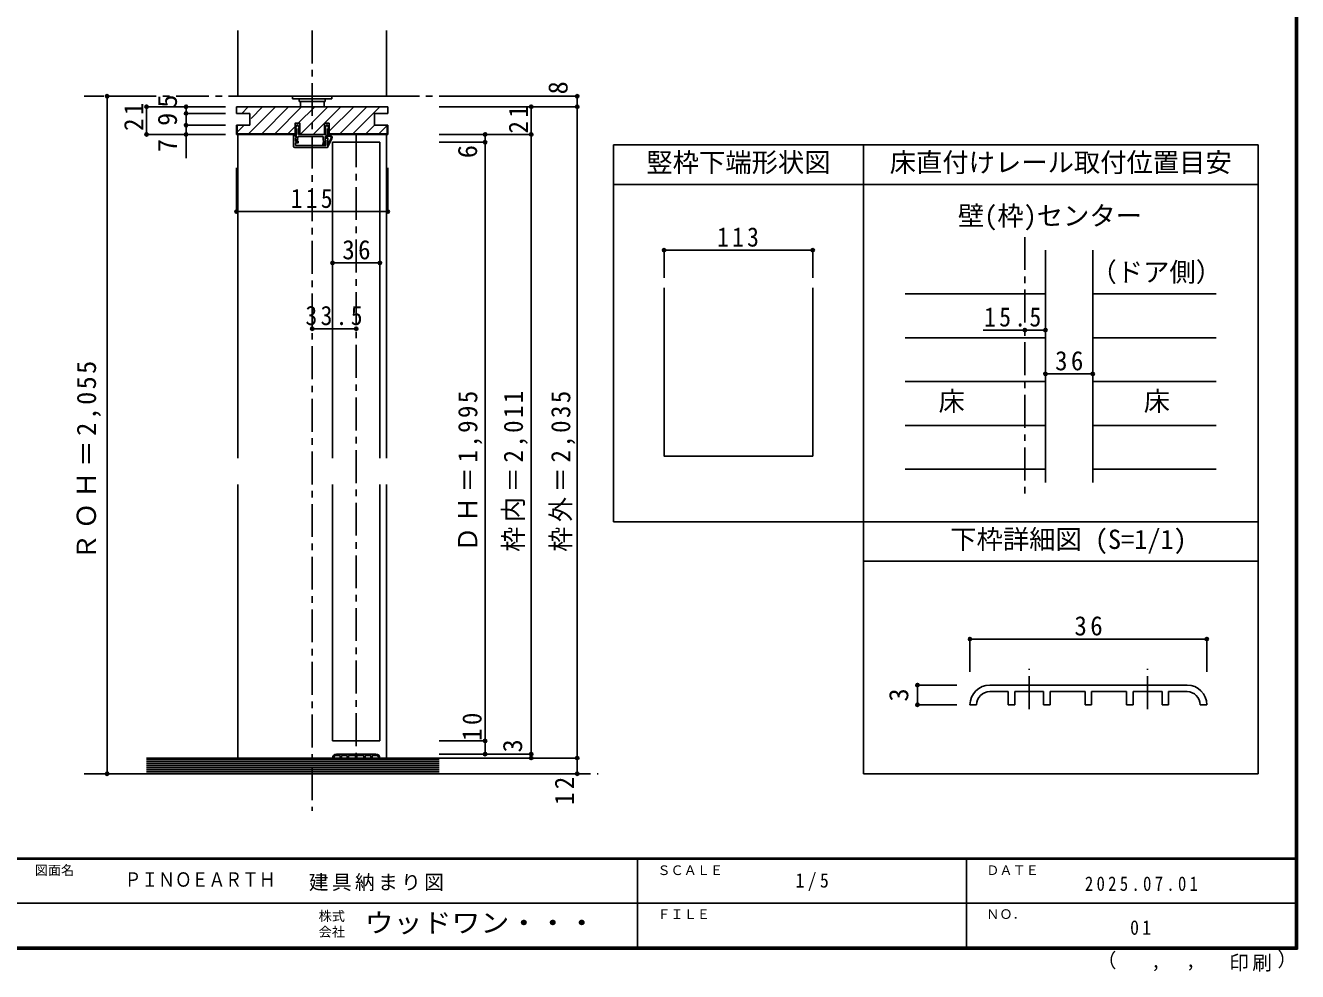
# Model space of a CAD drawing. Units: millimetres at full size, sheet at 1:5, with parts at other scales. Extents: x -973 to 977, y -718 to 696.
# Drawn here: x 10 to 977, y -718 to 1 of the extents above; entities that cross this region are included whole.
import ezdxf
from ezdxf.enums import TextEntityAlignment as Align

# ---------------------------------------------------------------- set-up
doc = ezdxf.new("R2010")
doc.units = ezdxf.units.MM
doc.header["$LTSCALE"] = 5
doc.header["$PDMODE"] = 32
doc.header["$PDSIZE"] = 2.5
doc.linetypes.add('CHAIN1', pattern=[8, 5, -1, 1, -1])
for name, color, linetype in [('0-0_補助線', 7, 'Continuous'), ('0-1_通り芯', 4, 'CHAIN1'), ('0-3_仕上げ', 7, 'Continuous'), ('0-4_枠', 3, 'Continuous'), ('0-6_扉', 6, 'Continuous'), ('0-7_金物', 7, 'Continuous'), ('0-A_文字', 7, 'Continuous'), ('0-B_寸法', 7, 'Continuous'), ('7-1_通り芯', 4, 'CHAIN1'), ('7-7_金物', 7, 'Continuous'), ('7-B_寸法', 4, 'Continuous'), ('F-0_補助線', 7, 'Continuous'), ('F-1_枠', 6, 'Continuous'), ('F-A_文字', 7, 'Continuous')]:
    doc.layers.add(name, color=color, linetype=linetype)
doc.styles.add('ＭＳ ゴシック', font='')
doc.styles.get('ＭＳ ゴシック').set_extended_font_data('MS Gothic')

msp = doc.modelspace()

# ---------------------------------------------------------------- linework, layer by layer
at = {"layer": '0-0_補助線', "color": 3}
for p, q in [((170.065, -60.5), (170.065, -65.5)), ((285.065, -60.5), (170.065, -60.5)), ((180.065, -65.5), (170.065, -65.5)), ((180.065, -65.5), (180.065, -74.5)), ((275.065, -65.5), (275.065, -74.5)), ((275.065, -65.5), (285.065, -65.5)), ((285.065, -60.5), (285.065, -65.5)), ((180.065, -74.5), (170.065, -74.5)), ((170.065, -74.5), (170.065, -81.5)), ((240.585, -73), (236.885, -73)), ((236.885, -81.5), (236.885, -73)), ((240.585, -73), (240.585, -81.5)), ((285.065, -74.5), (275.065, -74.5)), ((284.565, -81), (284.565, -74.5)), ((285.065, -81.5), (285.065, -74.5)), ((170.065, -81.5), (214.585, -81.5)), ((236.885, -81.5), (218.285, -81.5)), ((284.565, -81), (240.585, -81)), ((285.065, -81.5), (240.585, -81.5))]:
    msp.add_line(p, q, dxfattribs=at)
at = {"layer": '0-0_補助線', "color": 4}
for p, q in [((173.978, -65.5), (178.978, -60.5)), ((179.277, -81), (199.777, -60.5)), ((181.065, -69.313), (189.878, -60.5)), ((189.177, -81), (209.677, -60.5)), ((199.076, -81), (219.576, -60.5)), ((216.976, -73), (229.476, -60.5)), ((218.875, -81), (239.375, -60.5)), ((228.775, -81), (249.275, -60.5)), ((240.585, -79.089), (259.174, -60.5)), ((248.574, -81), (269.074, -60.5)), ((258.473, -81), (278.973, -60.5)), ((170.564, -79.814), (175.878, -74.5)), ((208.976, -81), (214.585, -75.391)), ((268.373, -81), (274.873, -74.5)), ((278.272, -81), (284.565, -74.708)), ((170.065, -140.119), (170.065, -106.876)), ((285.065, -140.119), (285.065, -106.876)), ((170.065, -140.119), (285.065, -140.119)), ((495.139, -169.5), (608.139, -169.5)), ((495.139, -169.5), (495.139, -190.443)), ((608.139, -169.5), (608.139, -190.443))]:
    msp.add_line(p, q, dxfattribs=at)
at = {"layer": '0-0_補助線'}
for p, q in [((215.735, -77), (214.585, -77)), ((215.735, -81.5), (215.735, -77)), ((237.185, -77), (238.685, -74)), ((237.185, -77), (237.935, -77)), ((237.935, -77), (237.935, -81.5)), ((238.685, -74), (240.585, -77)), ((239.435, -82.2), (239.435, -77)), ((239.435, -77), (240.585, -77)), ((213.435, -90.5), (213.435, -81.8)), ((213.96, -81.602), (215.41, -83.502)), ((215.185, -84), (214.935, -84)), ((214.948, -84.387), (215.421, -86.105)), ((215.235, -84), (215.485, -84)), ((216.237, -84.834), (216.549, -85.695)), ((216.685, -83.5), (216.685, -84)), ((235.435, -83), (217.185, -83)), ((237.935, -81.5), (217.235, -81.5)), ((236.485, -86.469), (235.667, -89.092)), ((235.935, -83.5), (235.935, -85.46)), ((237.781, -87.017), (237.003, -89.509)), ((237.335, -83), (237.335, -85.337)), ((238.435, -83), (237.335, -83)), ((238.735, -84), (237.483, -85.203)), ((237.886, -86), (237.935, -86)), ((237.935, -90), (237.935, -86)), ((238.435, -82.2), (238.435, -83)), ((239.435, -82.2), (238.435, -82.2)), ((240.935, -82.9), (238.435, -82.9)), ((239.435, -84), (238.735, -84)), ((240.935, -82.2), (239.435, -82.2)), ((239.435, -91), (239.435, -84)), ((241.919, -84.491), (239.435, -89.44)), ((242.545, -84.805), (239.435, -91)), ((214.435, -91.5), (238.935, -91.5)), ((237.935, -90), (214.935, -90))]:
    msp.add_line(p, q, dxfattribs=at)
at = {"layer": '0-0_補助線', "color": 6}
msp.add_line((243.065, -87.5), (279.065, -87.5), dxfattribs=at)
at = {"layer": '0-0_補助線', "color": 3}
for points in [[(170.564, -74.5), (170.564, -81), (214.585, -81)], [(218.285, -81.5), (218.285, -73), (214.585, -73), (214.585, -81.5)]]:
    msp.add_lwpolyline(points, dxfattribs=at)
at = {"layer": '0-0_補助線'}
for points in [[(217.985, -77), (216.485, -74), (214.585, -77)], [(217.985, -77), (217.235, -77), (217.235, -81.5)], [(214.935, -90), (214.935, -87.9), (216.935, -87.9), (216.935, -86.7), (214.935, -86.7), (214.935, -84)], [(215.735, -81.5), (215.485, -81.5), (215.485, -84)]]:
    msp.add_lwpolyline(points, dxfattribs=at)
for centre, radius, start, end in [((213.735, -81.8), 0.3, 41.34778, 180), ((215.235, -84.3), 0.3, 90, 196.79003), ((215.185, -83.7), 0.3, 270, 41.34778), ((215.985, -85.9), 0.6, 196.79003, 270), ((215.985, -85.9), 0.6, 270, 23.33765), ((215.685, -84), 1, 303.47738, 0), ((217.185, -83.5), 0.5, 90, 180), ((235.435, -83.5), 0.5, 0, 90), ((237.135, -85.46), 1.2, 180, 237.21126), ((238.135, -85.337), 0.8, 180, 221.40962), ((237.886, -85.5), 0.5, 143.61521, 270), ((236.635, -86.66), 1.2, 342.67017, 41.40962), ((240.935, -84), 1.8, 333.42485, 90), ((240.935, -84), 1.1, 333.42485, 90), ((214.435, -90.5), 1, 180, 270), ((236.335, -89.3), 0.7, 162.67017, 342.67017), ((238.935, -91), 0.5, 270, 0)]:
    msp.add_arc(centre, radius, start, end, dxfattribs=at)
for p in [(170.065, -140.119), (285.065, -140.119), (495.139, -169.5), (608.139, -169.5)]:
    msp.add_point(p, dxfattribs=at)
at = {"layer": '0-1_通り芯'}
for p, q in [((227.565, -2.5), (227.565, -595.742)), ((429.065, -52.5), (54.256, -52.5)), ((261.065, -81.5), (261.065, -555.5)), ((769.433, -159.5), (769.433, -356.007)), ((54.256, -567.5), (444.882, -567.5))]:
    msp.add_line(p, q, dxfattribs=at)
at = {"layer": '0-3_仕上げ'}
for p, q in [((171.065, -2.5), (171.065, -52.5)), ((284.065, -2.5), (284.065, -52.5)), ((171.065, -52.5), (284.065, -52.5)), ((324.065, -557), (101.653, -557)), ((324.065, -558.5), (101.653, -558.5)), ((324.065, -560), (101.653, -560)), ((324.065, -561.5), (101.653, -561.5)), ((324.065, -563), (101.653, -563)), ((324.065, -564.5), (101.653, -564.5)), ((324.065, -566), (101.653, -566))]:
    msp.add_line(p, q, dxfattribs=at)
at = {"layer": '0-3_仕上げ', "color": 4}
for p, q in [((678.457, -202.801), (784.933, -202.801)), ((820.933, -202.801), (914.703, -202.801)), ((678.457, -236.103), (784.933, -236.103)), ((820.933, -236.103), (914.703, -236.103)), ((678.457, -269.404), (784.933, -269.404)), ((820.933, -269.404), (914.703, -269.404)), ((678.457, -302.706), (784.933, -302.706)), ((820.933, -302.706), (914.703, -302.706)), ((678.457, -336.007), (784.933, -336.007)), ((820.933, -336.007), (914.703, -336.007))]:
    msp.add_line(p, q, dxfattribs=at)
at = {"layer": '0-3_仕上げ', "color": 2}
for p, q in [((324.065, -555.5), (101.653, -555.5)), ((324.065, -567.5), (101.653, -567.5))]:
    msp.add_line(p, q, dxfattribs=at)
at = {"layer": '0-4_枠', "color": 4}
for p, q in [((171.065, -81.5), (171.065, -327.5)), ((284.065, -81.5), (284.065, -327.5)), ((171.065, -347.5), (171.065, -555.5)), ((284.065, -347.5), (284.065, -555.5))]:
    msp.add_line(p, q, dxfattribs=at)
at = {"layer": '0-4_枠'}
for p, q in [((784.933, -346.007), (784.933, -169.5)), ((820.933, -346.007), (820.933, -169.5)), ((608.139, -198.07), (608.139, -326.007))]:
    msp.add_line(p, q, dxfattribs=at)
msp.add_lwpolyline([(495.139, -198.07), (495.139, -326.007), (608.139, -326.007)], dxfattribs=at)
at = {"layer": '0-6_扉'}
for p, q in [((243.065, -87.5), (243.065, -327.5)), ((279.065, -87.5), (279.065, -327.5)), ((243.065, -347.5), (243.065, -542.5)), ((279.065, -347.5), (279.065, -542.5)), ((279.065, -542.5), (243.065, -542.5))]:
    msp.add_line(p, q, dxfattribs=at)
at = {"layer": '0-7_金物'}
for p, q in [((212.564, -52.5), (242.564, -52.5)), ((212.564, -52.5), (212.564, -54.5)), ((212.564, -54.5), (242.564, -54.5)), ((217.564, -54.5), (217.564, -56.5)), ((217.564, -56.5), (237.564, -56.5)), ((218.565, -56.5), (218.565, -60.5)), ((236.565, -60.5), (236.565, -56.5)), ((237.564, -54.5), (237.564, -56.5)), ((242.564, -52.5), (242.564, -54.5)), ((243.065, -555.5), (244.065, -555.5)), ((276.065, -552.5), (246.065, -552.5)), ((248.865, -553.5), (246.065, -553.5)), ((248.865, -555.5), (248.865, -553.5)), ((248.865, -555.5), (249.865, -555.5)), ((254.265, -553.5), (249.865, -553.5)), ((249.865, -555.5), (249.865, -553.5)), ((254.265, -555.5), (254.265, -553.5)), ((254.265, -555.5), (255.265, -555.5)), ((260.565, -553.5), (255.265, -553.5)), ((255.265, -555.5), (255.265, -553.5)), ((260.565, -555.5), (260.565, -553.5)), ((260.565, -555.5), (261.565, -555.5)), ((266.865, -553.5), (261.565, -553.5)), ((261.565, -555.5), (261.565, -553.5)), ((266.865, -555.5), (266.865, -553.5)), ((266.865, -555.5), (267.865, -555.5)), ((272.265, -553.5), (267.865, -553.5)), ((267.865, -555.5), (267.865, -553.5)), ((272.265, -555.5), (272.265, -553.5)), ((272.265, -555.5), (273.265, -555.5)), ((276.065, -553.5), (273.265, -553.5)), ((273.265, -555.5), (273.265, -553.5)), ((278.065, -555.5), (279.065, -555.5))]:
    msp.add_line(p, q, dxfattribs=at)
for centre, radius, start, end in [((246.065, -555.5), 3, 90, 180), ((246.065, -555.5), 2, 90, 180), ((276.065, -555.5), 3, 0, 90), ((276.065, -555.5), 2, 0, 90)]:
    msp.add_arc(centre, radius, start, end, dxfattribs=at)
at = {"layer": '0-A_文字', "color": 3}
for p, q in [((456.639, -89.5), (456.639, -376.007)), ((456.639, -89.5), (946.639, -89.5)), ((646.639, -567.5), (646.639, -89.5)), ((946.639, -567.5), (946.639, -89.5)), ((946.639, -119.5), (456.639, -119.5)), ((456.639, -376.007), (946.639, -376.007)), ((946.639, -406.007), (646.639, -406.007)), ((946.639, -567.5), (646.639, -567.5))]:
    msp.add_line(p, q, dxfattribs=at)
at = {"layer": '0-B_寸法', "color": 4}
for p, q in [((71.653, -52.5), (71.653, -567.5)), ((71.653, -52.5), (101.653, -52.5)), ((429.065, -52.5), (324.065, -52.5)), ((429.065, -52.5), (429.065, -567.5)), ((101.653, -60.5), (161.653, -60.5)), ((101.653, -60.5), (101.653, -81.5)), ((131.653, -60.5), (131.653, -99.683)), ((131.653, -65.5), (161.653, -65.5)), ((429.065, -60.5), (324.065, -60.5)), ((394.065, -60.5), (394.065, -555.5)), ((131.653, -74.5), (161.653, -74.5)), ((101.653, -81.5), (161.653, -81.5)), ((394.065, -81.5), (324.065, -81.5)), ((359.065, -81.5), (359.065, -552.5)), ((359.065, -87.5), (324.065, -87.5)), ((243.065, -179.191), (279.065, -179.191)), ((261.065, -229.191), (227.565, -229.191)), ((737.716, -230.274), (784.933, -230.274)), ((784.933, -263.575), (820.933, -263.575)), ((359.065, -542.5), (324.065, -542.5)), ((394.065, -552.5), (324.065, -552.5)), ((429.065, -555.5), (324.065, -555.5)), ((71.653, -567.5), (101.653, -567.5)), ((429.065, -567.5), (324.065, -567.5))]:
    msp.add_line(p, q, dxfattribs=at)
at = {"layer": '0-B_寸法'}
for p in [(71.653, -52.5), (429.065, -52.5), (101.653, -60.5), (131.653, -60.5), (131.653, -65.5), (394.065, -60.5), (429.065, -60.5), (131.653, -74.5), (101.653, -81.5), (131.653, -81.5), (359.065, -81.5), (359.065, -87.5), (394.065, -81.5), (243.065, -179.191), (279.065, -179.191), (227.565, -229.191), (261.065, -229.191), (769.433, -230.274), (784.933, -230.274), (784.933, -263.575), (820.933, -263.575), (359.065, -542.5), (359.065, -552.5), (394.065, -552.5), (394.065, -555.5), (429.065, -555.5), (71.653, -567.5), (429.065, -567.5)]:
    msp.add_point(p, dxfattribs=at)
at = {"layer": '7-1_通り芯'}
for p, q in [((772.63, -518.365), (772.63, -487.834)), ((862.63, -518.365), (862.63, -487.834))]:
    msp.add_line(p, q, dxfattribs=at)
at = {"layer": '7-7_金物'}
for p, q in [((892.63, -500.065), (742.63, -500.065)), ((756.63, -505.065), (742.63, -505.065)), ((756.63, -515.065), (756.63, -505.065)), ((783.63, -505.065), (761.63, -505.065)), ((761.63, -515.065), (761.63, -505.065)), ((783.63, -515.065), (783.63, -505.065)), ((815.13, -505.065), (788.63, -505.065)), ((788.63, -515.065), (788.63, -505.065)), ((815.13, -515.065), (815.13, -505.065)), ((846.63, -505.065), (820.13, -505.065)), ((820.13, -515.065), (820.13, -505.065)), ((846.63, -515.065), (846.63, -505.065)), ((873.63, -505.065), (851.63, -505.065)), ((851.63, -515.065), (851.63, -505.065)), ((873.63, -515.065), (873.63, -505.065)), ((892.63, -505.065), (878.63, -505.065)), ((878.63, -515.065), (878.63, -505.065)), ((727.63, -515.065), (732.63, -515.065)), ((756.63, -515.065), (761.63, -515.065)), ((783.63, -515.065), (788.63, -515.065)), ((815.13, -515.065), (820.13, -515.065)), ((846.63, -515.065), (851.63, -515.065)), ((873.63, -515.065), (878.63, -515.065)), ((902.63, -515.065), (907.63, -515.065))]:
    msp.add_line(p, q, dxfattribs=at)
for centre, radius, start, end in [((742.63, -515.065), 15, 90, 180), ((892.63, -515.065), 15, 0, 90), ((742.63, -515.065), 10, 90, 180), ((892.63, -515.065), 10, 0, 90)]:
    msp.add_arc(centre, radius, start, end, dxfattribs=at)
at = {"layer": '7-B_寸法'}
for p, q in [((727.63, -465.065), (727.63, -490.065)), ((727.63, -465.065), (907.63, -465.065)), ((907.63, -465.065), (907.63, -490.065)), ((687.63, -500.065), (717.63, -500.065)), ((687.63, -515.065), (687.63, -500.065)), ((687.63, -515.065), (717.63, -515.065))]:
    msp.add_line(p, q, dxfattribs=at)
at = {"layer": '7-B_寸法', "color": 7}
for p in [(727.63, -465.065), (907.63, -465.065), (687.63, -500.065), (687.63, -515.065)]:
    msp.add_point(p, dxfattribs=at)
at = {"layer": 'F-1_枠'}
for p, q in [((974.986, 695.833), (974.986, -700.833)), ((975.82, 695.833), (975.82, -700.833)), ((976.653, 695.833), (976.653, -700.833)), ((976.653, -631.667), (-973.347, -631.667)), ((976.653, -632.5), (-973.347, -632.5)), ((474.986, -632.5), (474.986, -699.167)), ((724.986, -632.5), (724.986, -699.167)), ((1.653, -665.833), (974.986, -665.834)), ((976.653, -699.167), (-973.347, -699.167)), ((976.653, -700), (-973.347, -700)), ((976.653, -700.833), (-973.347, -700.833))]:
    msp.add_line(p, q, dxfattribs=at)

# ---------------------------------------------------------------- texts
at = {"layer": '0-0_補助線', "char_height": 14.66, "attachment_point": 7, "style": 'ＭＳ ゴシック'}
for s, insert in [('\\T1.27;\\W0.9;115', (211.315, -137.619)), ('\\T1.27;\\W0.9;113', (535.389, -167))]:
    msp.add_mtext(s, dxfattribs=dict(at, insert=insert))
at = {"layer": '0-A_文字', "style": 'ＭＳ ゴシック'}
for s, p in [('竪枠下端形状図', (481.639, -114.5)), ('床直付けレール取付位置目安', (666.639, -114.5)), ('壁(枠)センター', (718.457, -155.091)), ('（ドア側）', (819.277, -197.835)), ('床', (703.726, -296.055)), ('床', (859.707, -296.055)), ('下枠詳細図 (S=1/1)', (712.63, -401.007))]:
    msp.add_text(s, height=14.66, dxfattribs=at).set_placement(p, align=Align.BOTTOM_LEFT)
at = {"layer": '0-B_寸法', "style": 'ＭＳ ゴシック'}
for s, p in [('8', (426.106, -51.095)), ('5', (129.153, -61.204)), ('9', (129.153, -75)), ('7', (129.153, -94.956)), ('6', (357.339, -99.595)), ('3', (391.565, -551.25))]:
    msp.add_text(s, height=14.66, rotation=90, dxfattribs=at).set_placement(p, align=Align.BOTTOM_LEFT)
at = {"layer": '0-B_寸法', "char_height": 14.66, "attachment_point": 7, "rotation": 90, "style": 'ＭＳ ゴシック'}
for s, insert in [('\\T1.27;\\W0.95;21', (99.153, -78.881)), ('\\T1.27;\\W0.95;21', (391.565, -80.846)), ('\\T1.18;ＲＯＨ＝2,055', (67.012, -405)), ('\\T1.19;\\W0.95;ＤＨ＝1,995', (356.884, -398.75)), ('\\T1.19;\\W0.95;枠内＝2,011', (391.565, -398.75)), ('\\T1.19;\\W0.95;枠外＝2,035', (427.579, -398.75)), ('\\T1.27;\\W0.95;10', (356.565, -542.5)), ('\\T1.27;\\W0.95;12', (426.565, -591.286))]:
    msp.add_mtext(s, dxfattribs=dict(at, insert=insert))
at = {"layer": '0-B_寸法', "char_height": 14.66, "attachment_point": 7, "style": 'ＭＳ ゴシック'}
for s, insert in [('\\T1.27;\\W0.95;36', (250.44, -176.691)), ('\\T1.28;\\W0.9;33.5', (222.44, -226.691)), ('\\T1.28;\\W0.9;15.5', (738.344, -227.774)), ('\\T1.27;\\W0.95;36', (792.308, -261.075))]:
    msp.add_mtext(s, dxfattribs=dict(at, insert=insert))
at = {"layer": '7-B_寸法', "color": 7, "style": 'ＭＳ ゴシック'}
msp.add_text('3', height=14.66, rotation=90, dxfattribs=at).set_placement((685.13, -512.565), align=Align.BOTTOM_LEFT)
at = {"layer": '7-B_寸法', "color": 7, "insert": (807.005, -462.565), "char_height": 14.66, "attachment_point": 7, "style": 'ＭＳ ゴシック'}
msp.add_mtext('\\T1.27;\\W0.95;36', dxfattribs=at)
at = {"layer": 'F-0_補助線', "style": 'ＭＳ ゴシック', "width": 0.85}
msp.add_text('ＰＩＮＯＥＡＲＴＨ', height=11, dxfattribs=at).set_placement((84.986, -656.667), align=Align.BOTTOM_LEFT)
at = {"layer": 'F-0_補助線', "insert": (224.986, -656.667), "char_height": 11, "attachment_point": 7, "style": 'ＭＳ ゴシック'}
msp.add_mtext('\\T1.17;建具納まり図', dxfattribs=at)
at = {"layer": 'F-A_文字', "style": 'ＭＳ ゴシック'}
for s, height, p in [('図面名', 7.331, (16.653, -646.667)), ('ＳＣＡＬＥ', 7.331, (489.986, -646.667)), ('ＤＡＴＥ', 7.331, (739.986, -646.667)), ('株式', 7.331, (232.486, -681.5)), ('ＦＩＬＥ', 7.331, (489.986, -680)), ('ＮＯ．', 7.331, (739.986, -680.001)), ('会社', 7.331, (232.486, -693.5)), ('（', 11, (823.992, -718.052)), ('）', 11, (961.387, -717.355)), (',', 11, (865.199, -718.052)), (',', 11, (891.686, -717.588))]:
    msp.add_text(s, height=height, dxfattribs=at).set_placement(p, align=Align.BOTTOM_LEFT)
at = {"layer": 'F-A_文字', "style": 'ＭＳ ゴシック', "width": 1.1}
msp.add_text('ウッドワン・・・', height=14.66, dxfattribs=at).set_placement((267.486, -692.5), align=Align.BOTTOM_LEFT)
at = {"layer": 'F-A_文字', "char_height": 11, "attachment_point": 7, "style": 'ＭＳ ゴシック'}
for s, insert in [('\\T1.38;\\W0.9;1/5', (594.986, -656.667)), ('\\T1.39;\\W0.85;2025.07.01', (814.986, -656.667)), ('\\T1.36;\\W0.9;01', (849.361, -690.001)), ('\\T1.17;印刷', (924.678, -717.82))]:
    msp.add_mtext(s, dxfattribs=dict(at, insert=insert))

doc.saveas('drawing.dxf')
